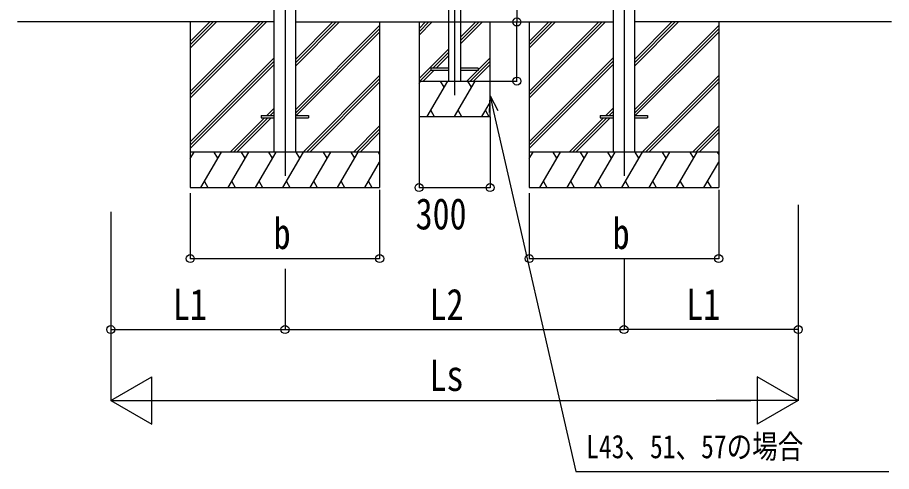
# Model space of a CAD drawing. Units: millimetres, scale not verified. Extents: x -16820 to 16820, y -11880 to 11880.
# Drawn here: x -8700 to -5008, y -6545 to -4626 of the extents above; entities that cross this region are included whole.
import ezdxf
from ezdxf.enums import TextEntityAlignment as Align

# ---------------------------------------------------------------- set-up
doc = ezdxf.new("R2010")
doc.units = ezdxf.units.MM
doc.header["$LTSCALE"] = 40
for name, color, linetype in [('0-3_YKK_12', 2, 'Continuous'), ('0-4_YKK_13', 4, 'Continuous'), ('0-5_YKK_A1', 4, 'Continuous'), ('0-6_YKK_D', 6, 'Continuous')]:
    doc.layers.add(name, color=color, linetype=linetype)
doc.styles.add('ＭＳ ゴシック', font='')
doc.styles.get('ＭＳ ゴシック').set_extended_font_data('MS Gothic')

msp = doc.modelspace()

# ---------------------------------------------------------------- linework, layer by layer
at = {"layer": '0-3_YKK_12'}
for p, q in [((-6853.95, -2527.76), (-6853.95, -4954.62)), ((-7569.95, -2551.37), (-7569.95, -5294.93)), ((-6137.95, -2551.37), (-6137.95, -5294.93))]:
    msp.add_line(p, q, dxfattribs=at)
at = {"layer": '0-4_YKK_13'}
for p, q in [((-6953.95, -4840.43), (-6953.95, -4849.43)), ((-6878.95, -4840.43), (-6953.95, -4840.43)), ((-6878.95, -4849.43), (-6953.95, -4849.43)), ((-6753.95, -4840.43), (-6828.95, -4840.43)), ((-6753.95, -4849.43), (-6828.95, -4849.43)), ((-6753.95, -4840.43), (-6753.95, -4849.43)), ((-7670.15, -5040.43), (-7670.15, -5049.43)), ((-7670.15, -5040.43), (-7615.35, -5040.43)), ((-7670.15, -5049.43), (-7615.35, -5049.43)), ((-7524.95, -5040.43), (-7470.15, -5040.43)), ((-7524.95, -5049.43), (-7470.15, -5049.43)), ((-7470.15, -5040.43), (-7470.15, -5049.43)), ((-6238.15, -5040.43), (-6238.15, -5049.43)), ((-6238.15, -5040.43), (-6183.35, -5040.43)), ((-6238.15, -5049.43), (-6183.35, -5049.43)), ((-6092.95, -5040.43), (-6038.15, -5040.43)), ((-6092.95, -5049.43), (-6038.15, -5049.43)), ((-6038.15, -5040.43), (-6038.15, -5049.43))]:
    msp.add_line(p, q, dxfattribs=at)
at = {"layer": '0-5_YKK_A1'}
for p, q in [((-7615.15, -5194.93), (-7615.15, -2515.93)), ((-7524.75, -5194.93), (-7524.75, -2515.93)), ((-6878.95, -2534.71), (-6878.95, -4894.93)), ((-6828.95, -2534.71), (-6828.95, -4894.93)), ((-6183.15, -5194.93), (-6183.15, -2515.93)), ((-6092.75, -5194.93), (-6092.75, -2515.93)), ((-7614.95, -4644.93), (-8699.99, -4644.93)), ((-7970.15, -4644.93), (-7970.15, -5344.93)), ((-7970.15, -4939.11), (-7675.97, -4644.93)), ((-7970.15, -4953.25), (-7661.83, -4644.93)), ((-7970.15, -4967.39), (-7647.69, -4644.93)), ((-7970.15, -4755.26), (-7859.82, -4644.93)), ((-7970.15, -4741.12), (-7873.96, -4644.93)), ((-7970.15, -4726.98), (-7888.1, -4644.93)), ((-7524.95, -4644.93), (-6182.95, -4644.93)), ((-7524.95, -4830.56), (-7339.32, -4644.93)), ((-7524.95, -4816.42), (-7353.46, -4644.93)), ((-7524.95, -4802.28), (-7367.6, -4644.93)), ((-7170.15, -4644.93), (-7170.15, -5344.93)), ((-7003.95, -4644.93), (-7003.95, -5044.93)), ((-7003.95, -4672.28), (-6976.6, -4644.93)), ((-7003.95, -4686.42), (-6962.46, -4644.93)), ((-7003.95, -4700.57), (-6948.32, -4644.93)), ((-6828.95, -4737.7), (-6736.19, -4644.93)), ((-6828.95, -4723.56), (-6750.33, -4644.93)), ((-6828.95, -4709.41), (-6764.47, -4644.93)), ((-6703.95, -5044.93), (-6703.95, -4644.93)), ((-6538.15, -4644.93), (-6538.15, -5344.93)), ((-6538.15, -4939.11), (-6243.97, -4644.93)), ((-6538.15, -4953.25), (-6229.83, -4644.93)), ((-6538.15, -4967.39), (-6215.69, -4644.93)), ((-6538.15, -4755.26), (-6427.82, -4644.93)), ((-6538.15, -4741.12), (-6441.96, -4644.93)), ((-6538.15, -4726.98), (-6456.1, -4644.93)), ((-5008.12, -4644.93), (-6092.95, -4644.93)), ((-6092.95, -4830.56), (-5907.32, -4644.93)), ((-6092.95, -4816.42), (-5921.46, -4644.93)), ((-6092.95, -4802.28), (-5935.6, -4644.93)), ((-5738.15, -4644.93), (-5738.15, -5344.93)), ((-7524.95, -5014.41), (-7170.15, -4659.61)), ((-7524.95, -5028.55), (-7170.15, -4673.76)), ((-7522.69, -5040.43), (-7170.15, -4687.9)), ((-6092.95, -5014.41), (-5738.15, -4659.61)), ((-6092.95, -5028.55), (-5738.15, -4673.76)), ((-6090.69, -5040.43), (-5738.15, -4687.9)), ((-7003.95, -4884.41), (-6878.95, -4759.41)), ((-7970.15, -5151.24), (-7615.35, -4796.44)), ((-6945.83, -4840.43), (-6878.95, -4773.56)), ((-6931.69, -4840.43), (-6878.95, -4787.7)), ((-6753.95, -4846.55), (-6703.95, -4796.55)), ((-6538.15, -5151.24), (-6183.35, -4796.44)), ((-7970.15, -5165.38), (-7615.35, -4810.59)), ((-7970.15, -5179.53), (-7615.35, -4824.73)), ((-6788.2, -4894.93), (-6703.95, -4810.69)), ((-6774.06, -4894.93), (-6703.95, -4824.83)), ((-6538.15, -5165.38), (-6183.35, -4810.59)), ((-6538.15, -5179.53), (-6183.35, -4824.73)), ((-7493.34, -5194.93), (-7170.15, -4871.74)), ((-7000.33, -4894.93), (-6953.95, -4848.56)), ((-6986.19, -4894.93), (-6940.69, -4849.43)), ((-6802.34, -4894.93), (-6756.84, -4849.43)), ((-6061.34, -5194.93), (-5738.15, -4871.74)), ((-7479.2, -5194.93), (-7170.15, -4885.89)), ((-7465.06, -5194.93), (-7170.15, -4900.03)), ((-7003.95, -4904.75), (-6998.28, -4894.93)), ((-7003.95, -4894.93), (-6703.95, -4894.93)), ((-6969.42, -5044.93), (-6882.81, -4894.93)), ((-6897.82, -4920.92), (-6912.82, -4894.93)), ((-6853.95, -5044.93), (-6767.35, -4894.93)), ((-6782.35, -4920.92), (-6797.35, -4894.93)), ((-6047.2, -5194.93), (-5738.15, -4885.89)), ((-6033.06, -5194.93), (-5738.15, -4900.03)), ((-7647.21, -5040.43), (-7615.35, -5008.58)), ((-6954.42, -5018.95), (-6939.42, -5044.93)), ((-6838.95, -5018.95), (-6823.95, -5044.93)), ((-6738.48, -5044.93), (-6703.95, -4985.13)), ((-6723.48, -5018.95), (-6708.48, -5044.93)), ((-6215.21, -5040.43), (-6183.35, -5008.58)), ((-7801.71, -5194.93), (-7656.21, -5049.43)), ((-7787.57, -5194.93), (-7642.07, -5049.43)), ((-7773.43, -5194.93), (-7627.93, -5049.43)), ((-7633.07, -5040.43), (-7615.35, -5022.72)), ((-7618.93, -5040.43), (-7615.35, -5036.86)), ((-7003.95, -5044.93), (-6703.95, -5044.93)), ((-6369.71, -5194.93), (-6224.21, -5049.43)), ((-6355.57, -5194.93), (-6210.07, -5049.43)), ((-6341.43, -5194.93), (-6195.93, -5049.43)), ((-6201.07, -5040.43), (-6183.35, -5022.72)), ((-6186.93, -5040.43), (-6183.35, -5036.86)), ((-7281.21, -5194.93), (-7170.15, -5083.87)), ((-5849.21, -5194.93), (-5738.15, -5083.87)), ((-7267.07, -5194.93), (-7170.15, -5098.02)), ((-7252.93, -5194.93), (-7170.15, -5112.16)), ((-5835.07, -5194.93), (-5738.15, -5098.02)), ((-5820.93, -5194.93), (-5738.15, -5112.16)), ((-7170.15, -5194.93), (-7970.15, -5194.93)), ((-7970.15, -5222.44), (-7954.27, -5194.93)), ((-7925.41, -5344.93), (-7838.8, -5194.93)), ((-7853.8, -5220.91), (-7868.8, -5194.93)), ((-7809.94, -5344.93), (-7723.33, -5194.93)), ((-7738.33, -5220.92), (-7753.34, -5194.93)), ((-7694.47, -5344.93), (-7607.86, -5194.93)), ((-7622.86, -5220.91), (-7637.86, -5194.93)), ((-7579, -5344.93), (-7492.39, -5194.93)), ((-7507.39, -5220.91), (-7522.39, -5194.93)), ((-7463.52, -5344.93), (-7376.92, -5194.93)), ((-7391.92, -5220.91), (-7406.92, -5194.93)), ((-7348.05, -5344.93), (-7261.45, -5194.93)), ((-7291.45, -5194.93), (-7276.45, -5220.91)), ((-7175.98, -5194.93), (-7170.15, -5205.03)), ((-5738.15, -5194.93), (-6538.15, -5194.93)), ((-6538.15, -5222.44), (-6522.27, -5194.93)), ((-6493.41, -5344.93), (-6406.8, -5194.93)), ((-6421.8, -5220.91), (-6436.8, -5194.93)), ((-6377.94, -5344.93), (-6291.33, -5194.93)), ((-6306.33, -5220.92), (-6321.34, -5194.93)), ((-6262.47, -5344.93), (-6175.86, -5194.93)), ((-6190.86, -5220.91), (-6205.86, -5194.93)), ((-6147, -5344.93), (-6060.39, -5194.93)), ((-6075.39, -5220.91), (-6090.39, -5194.93)), ((-6031.52, -5344.93), (-5944.92, -5194.93)), ((-5959.92, -5220.91), (-5974.92, -5194.93)), ((-5916.05, -5344.93), (-5829.45, -5194.93)), ((-5859.45, -5194.93), (-5844.45, -5220.91)), ((-5743.98, -5194.93), (-5738.15, -5205.03)), ((-7232.58, -5344.93), (-7170.15, -5236.8)), ((-5800.58, -5344.93), (-5738.15, -5236.8)), ((-7970.15, -5344.93), (-7170.15, -5344.93)), ((-7910.41, -5318.95), (-7895.41, -5344.93)), ((-7794.94, -5318.95), (-7779.94, -5344.93)), ((-7679.47, -5318.95), (-7664.47, -5344.93)), ((-7564, -5318.95), (-7549, -5344.93)), ((-7448.53, -5318.95), (-7433.53, -5344.93)), ((-7333.06, -5318.95), (-7318.06, -5344.93)), ((-7217.59, -5318.95), (-7202.59, -5344.93)), ((-6538.15, -5344.93), (-5738.15, -5344.93)), ((-6478.41, -5318.95), (-6463.41, -5344.93)), ((-6362.94, -5318.95), (-6347.94, -5344.93)), ((-6247.47, -5318.95), (-6232.47, -5344.93)), ((-6132, -5318.95), (-6117, -5344.93)), ((-6016.53, -5318.95), (-6001.53, -5344.93)), ((-5901.06, -5318.95), (-5886.06, -5344.93)), ((-5785.59, -5318.95), (-5770.59, -5344.93))]:
    msp.add_line(p, q, dxfattribs=at)
at = {"layer": '0-6_YKK_D'}
for p, q in [((-6590.52, -4007.81), (-6590.52, -4644.93)), ((-6702.95, -4644.93), (-6589.52, -4644.93)), ((-6590.52, -4894.93), (-6590.52, -4644.93)), ((-6702.95, -4894.93), (-6589.52, -4894.93)), ((-7003.75, -5045.93), (-7003.75, -5345.93)), ((-6703.75, -5045.93), (-6703.75, -5345.93)), ((-7003.75, -5344.93), (-6703.75, -5344.93)), ((-7970.15, -5368.47), (-7970.15, -5645.93)), ((-7170.15, -5354.25), (-7170.15, -5645.93)), ((-6538.15, -5368.47), (-6538.15, -5645.93)), ((-5738.15, -5354.25), (-5738.15, -5645.93)), ((-5401.95, -5417.58), (-5401.95, -5945.93)), ((-5401.95, -5417.58), (-5401.95, -6245.93)), ((-8305.95, -5447.99), (-8305.95, -6245.93)), ((-7970.15, -5644.93), (-7170.15, -5644.93)), ((-6538.15, -5644.93), (-5738.15, -5644.93)), ((-6137.95, -5644.93), (-6137.95, -5945.93)), ((-6137.95, -5644.93), (-6137.95, -5945.93)), ((-8305.95, -5688.66), (-8305.95, -5945.93)), ((-7569.95, -5688.66), (-7569.95, -5945.93)), ((-7569.95, -5688.66), (-7569.95, -5945.93)), ((-8305.95, -5944.93), (-7569.95, -5944.93)), ((-7569.95, -5944.93), (-6137.95, -5944.93)), ((-5401.95, -5944.93), (-6137.95, -5944.93)), ((-8305.95, -6244.93), (-8132.75, -6144.93)), ((-8132.75, -6344.93), (-8132.75, -6144.93)), ((-5401.95, -6244.93), (-5575.16, -6144.93)), ((-5575.16, -6144.93), (-5575.16, -6344.93)), ((-8305.95, -6244.93), (-8132.75, -6344.93)), ((-8305.95, -6244.93), (-7959.54, -6244.93)), ((-8105.95, -6244.93), (-5601.95, -6244.93)), ((-5401.95, -6244.93), (-5748.36, -6244.93)), ((-5401.95, -6244.93), (-5575.16, -6344.93))]:
    msp.add_line(p, q, dxfattribs=at)
for points in [[(-6706.6, -5027.59), (-6703.95, -4957.24), (-6671.07, -5019.49)], [(-6703.95, -4957.24), (-6688.84, -5023.54), (-6342.03, -6544.93), (-5019.86, -6544.93)]]:
    msp.add_lwpolyline(points, dxfattribs=at)
for centre in [(-6590.52, -4644.93), (-6590.52, -4894.93), (-7003.75, -5344.93), (-6703.75, -5344.93), (-7970.15, -5644.93), (-7170.15, -5644.93), (-6538.15, -5644.93), (-5738.15, -5644.93), (-8305.95, -5944.93), (-7569.95, -5944.93), (-7569.95, -5944.93), (-6137.95, -5944.93), (-6137.95, -5944.93), (-5401.95, -5944.93)]:
    msp.add_circle(centre, 17, dxfattribs=at)

# ---------------------------------------------------------------- texts
at = {"layer": '0-6_YKK_D', "style": 'ＭＳ ゴシック', "width": 0.8}
for s, height, p in [('300', 132, (-7018.38, -5561.23)), ('b', 132, (-7618.15, -5643.93)), ('b', 132, (-6186.15, -5643.93)), ('L1', 132, (-8043.55, -5943.93)), ('L2', 132, (-6959.55, -5943.93)), ('L1', 132, (-5875.55, -5943.93)), ('Ls', 132, (-6959.55, -6243.93)), ('L43、51、57の場合', 98.97, (-6297.79, -6518.51))]:
    msp.add_text(s, height=height, dxfattribs=at).set_placement(p, align=Align.BOTTOM_LEFT)

doc.saveas('drawing.dxf')
